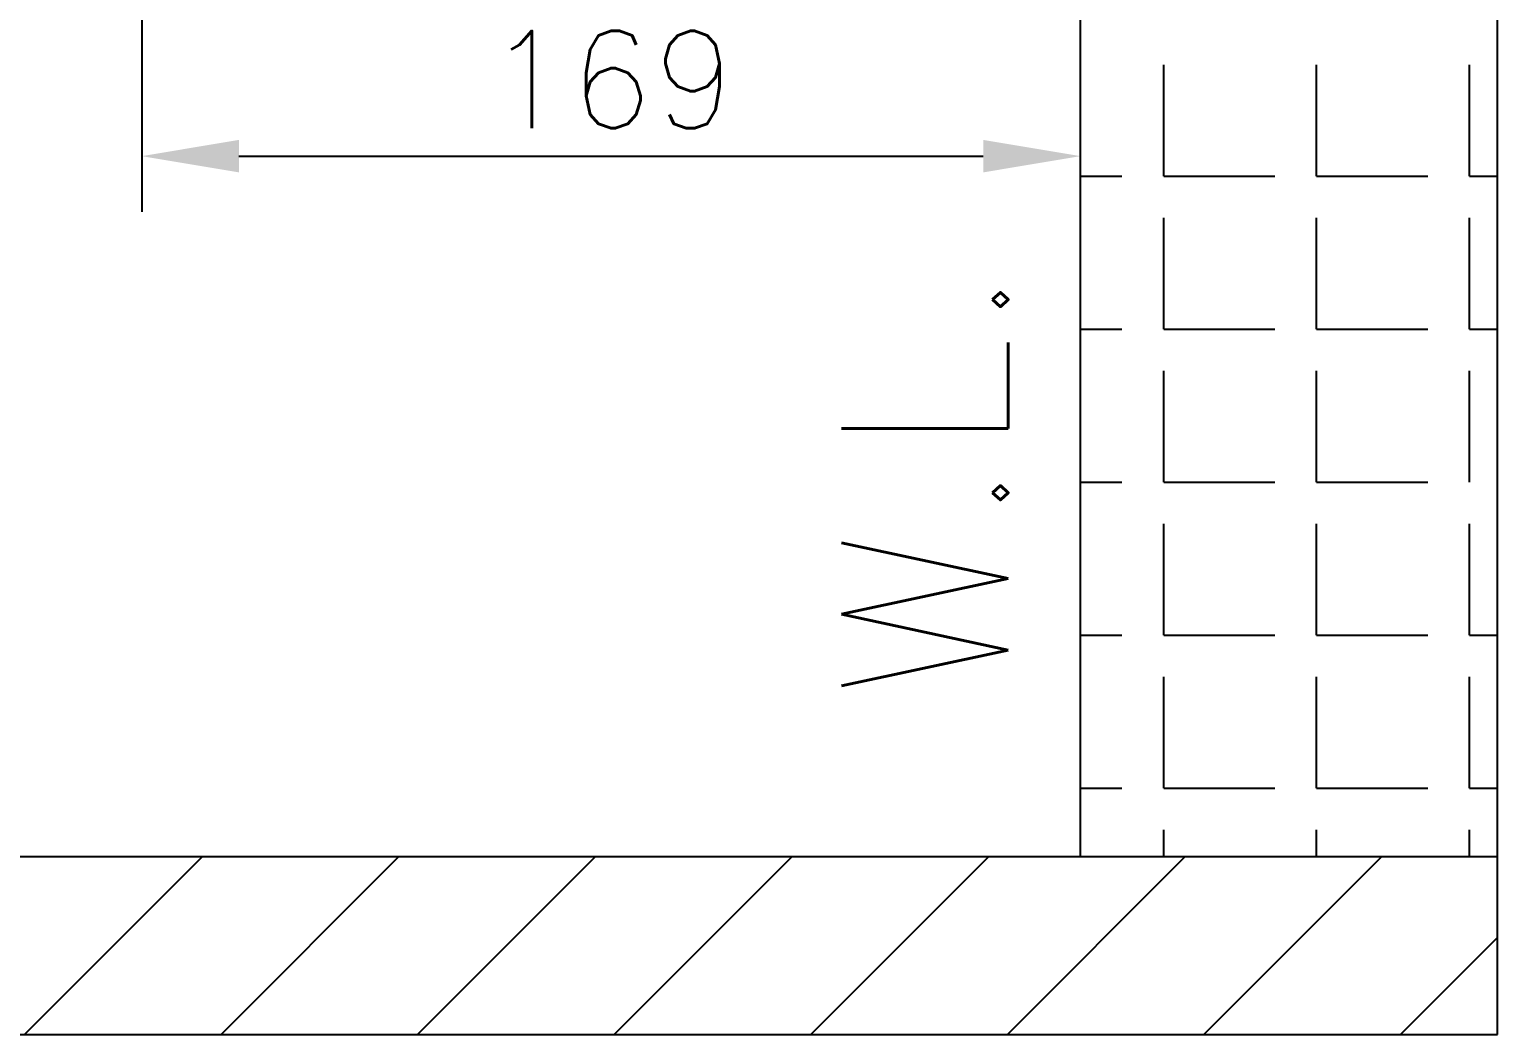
# Model space of a CAD drawing. Extents: x -3383 to -2963, y -4299 to -3705.
# Drawn here: x -3087 to -3034.2, y -4170.2 to -4134 of the extents above; entities that cross this region are included whole.
import ezdxf

# ---------------------------------------------------------------- set-up
doc = ezdxf.new("R2010")
doc.units = 0
doc.header["$LTSCALE"] = 7
for name, color, linetype in [('D', 2, 'CONTINUOUS'), ('DWG', 7, 'CONTINUOUS'), ('HT', 3, 'CONTINUOUS')]:
    doc.layers.add(name, color=color, linetype=linetype)
doc.styles.add('DD', font='romans', dxfattribs={"bigfont": 'GHS.shx'})
doc.styles.add('GHS', font='ROMANS.shx', dxfattribs={"bigfont": 'GHS.shx'})

msp = doc.modelspace()

# ---------------------------------------------------------------- hatches: boundary and pattern name
at = {"layer": 'HT', "ltscale": 0.5}
h = msp.add_hatch(dxfattribs=at)
h.set_pattern_fill('ANSI31', color=256, scale=40, style=0)
h.set_pattern_definition([(45, (-3074.3324, -3421.946), (-3.535534, 3.535534), [])])
h.paths.add_polyline_path([(-3034.170635, -4170.16592), (-3034.170635, -4163.76592), (-3165.844977, -4163.76592), (-3165.844977, -4170.16592)])

# ---------------------------------------------------------------- linework, layer by layer
at = {"layer": 'DWG', "color": 2}
for p, q in [((-3082.945339, -4090.514821), (-3082.945339, -4140.578917)), ((-3079.445339, -4138.578917), (-3052.670635, -4138.578917))]:
    msp.add_line(p, q, dxfattribs=at)
for points in [[(-3079.445339, -4137.995584), (-3079.445339, -4139.16225), (-3082.945339, -4138.578917)], [(-3052.670635, -4137.995584), (-3052.670635, -4139.16225), (-3049.170635, -4138.578917)]]:
    msp.add_solid(points, dxfattribs=at)
at = {"layer": 'HT', "ltscale": 0.5}
for p, q in [((-3049.170635, -4163.76592), (-3049.170635, -4000.76592)), ((-3034.170635, -4170.16592), (-3034.170635, -4000.76592)), ((-3046.182643, -4139.298514), (-3046.182643, -4135.298514)), ((-3040.682643, -4139.298514), (-3040.682643, -4135.298514)), ((-3035.182643, -4139.298514), (-3035.182643, -4135.298514)), ((-3049.170635, -4139.298514), (-3047.682643, -4139.298514)), ((-3046.182643, -4139.298514), (-3042.182643, -4139.298514)), ((-3040.682643, -4139.298514), (-3036.682643, -4139.298514)), ((-3035.182643, -4139.298514), (-3034.170635, -4139.298514)), ((-3035.182643, -4139.298514), (-3034.170635, -4139.298514)), ((-3046.182643, -4144.798514), (-3046.182643, -4140.798514)), ((-3040.682643, -4144.798514), (-3040.682643, -4140.798514)), ((-3035.182643, -4144.798514), (-3035.182643, -4140.798514)), ((-3049.170635, -4144.798514), (-3047.682643, -4144.798514)), ((-3046.182643, -4144.798514), (-3042.182643, -4144.798514)), ((-3040.682643, -4144.798514), (-3036.682643, -4144.798514)), ((-3035.182643, -4144.798514), (-3034.170635, -4144.798514)), ((-3046.182643, -4150.298514), (-3046.182643, -4146.298514)), ((-3040.682643, -4150.298514), (-3040.682643, -4146.298514)), ((-3035.182643, -4150.298514), (-3035.182643, -4146.298514)), ((-3049.170635, -4150.298514), (-3047.682643, -4150.298514)), ((-3046.182643, -4150.298514), (-3042.182643, -4150.298514)), ((-3040.682643, -4150.298514), (-3036.682643, -4150.298514)), ((-3046.182643, -4155.798514), (-3046.182643, -4151.798514)), ((-3040.682643, -4155.798514), (-3040.682643, -4151.798514)), ((-3035.182643, -4155.798514), (-3035.182643, -4151.798514)), ((-3049.170635, -4155.798514), (-3047.682643, -4155.798514)), ((-3046.182643, -4155.798514), (-3042.182643, -4155.798514)), ((-3040.682643, -4155.798514), (-3036.682643, -4155.798514)), ((-3035.182643, -4155.798514), (-3034.170635, -4155.798514)), ((-3046.182643, -4161.298514), (-3046.182643, -4157.298514)), ((-3040.682643, -4161.298514), (-3040.682643, -4157.298514)), ((-3035.182643, -4161.298514), (-3035.182643, -4157.298514)), ((-3049.170635, -4161.298514), (-3047.682643, -4161.298514)), ((-3046.182643, -4161.298514), (-3042.182643, -4161.298514)), ((-3040.682643, -4161.298514), (-3036.682643, -4161.298514)), ((-3035.182643, -4161.298514), (-3034.170635, -4161.298514)), ((-3046.182643, -4163.76592), (-3046.182643, -4162.798514)), ((-3040.682643, -4163.76592), (-3040.682643, -4162.798514)), ((-3035.182643, -4163.76592), (-3035.182643, -4162.798514)), ((-3165.844977, -4163.76592), (-3034.170635, -4163.76592)), ((-3165.844977, -4170.16592), (-3034.170635, -4170.16592))]:
    msp.add_line(p, q, dxfattribs=at)

# ---------------------------------------------------------------- texts
at = {"layer": 'D', "ltscale": 0.5, "style": 'GHS'}
msp.add_text('W.L.', height=6, rotation=90, dxfattribs=at).set_placement((-3051.772039, -4158.138114))
at = {"layer": 'DWG', "color": 2, "insert": (-3066.057987, -4135.828917), "char_height": 3.5, "attachment_point": 5, "style": 'DD'}
msp.add_mtext('\\A1;169', dxfattribs=at)

doc.saveas('drawing.dxf')
